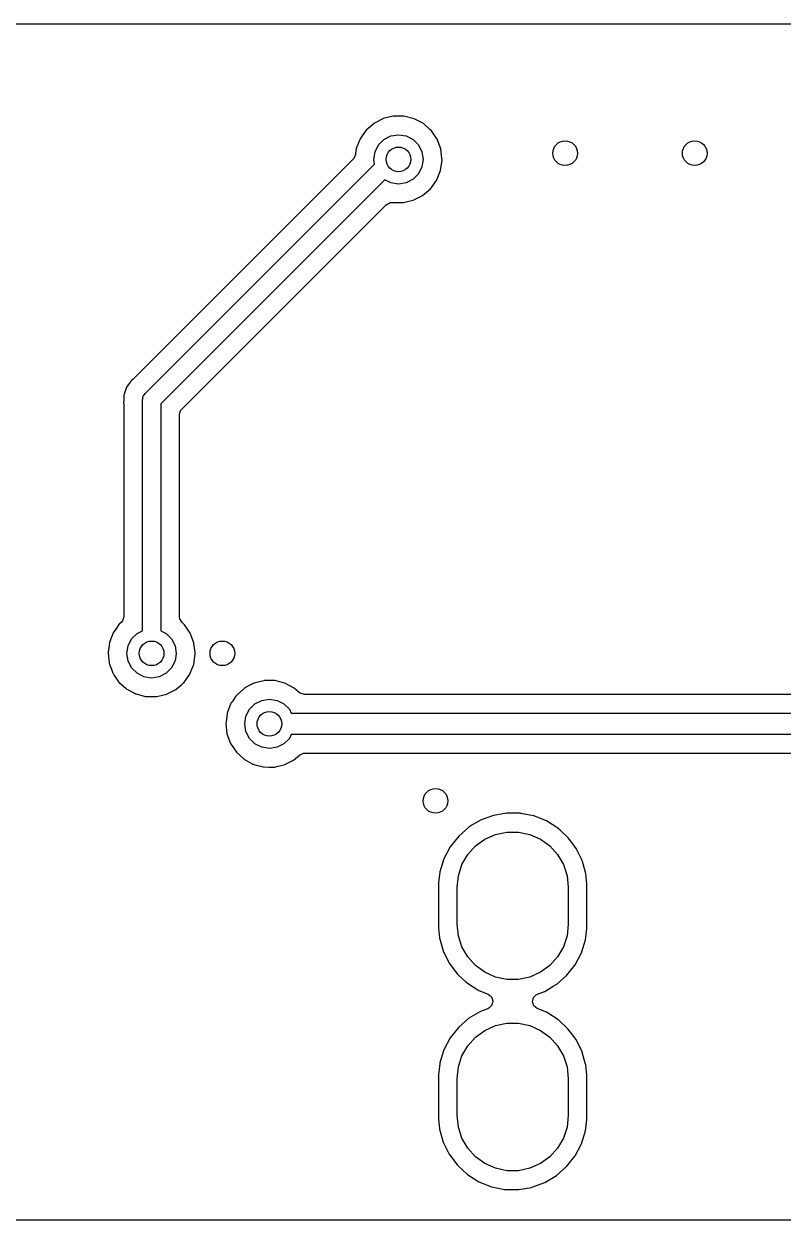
# Model space of a CAD drawing. Extents: x 4.88 to 6.82, y -3.88 to -3.12.
# Drawn here: x 5.363 to 5.848, y -3.882 to -3.118 of the extents above; entities that cross this region are included whole.
import ezdxf

# ---------------------------------------------------------------- set-up
doc = ezdxf.new("R2010")
doc.units = 0
doc.header["$MEASUREMENT"] = 0
doc.layers.add('BLACK', color=7, linetype='CONTINUOUS')

msp = doc.modelspace()

# ---------------------------------------------------------------- linework, layer by layer
at = {"layer": 'BLACK', "linetype": 'CONTINUOUS'}
for p, q in [((4.88415, -3.11827), (6.7352, -3.11827)), ((5.58675, -3.18175), (5.58172, -3.18614)), ((5.58701, -3.18161), (5.58675, -3.18175)), ((5.59241, -3.17882), (5.58701, -3.18161)), ((5.59268, -3.17869), (5.59241, -3.17882)), ((5.59241, -3.17882), (5.59241, -3.17882)), ((5.59352, -3.17848), (5.59268, -3.17869)), ((5.59888, -3.1772), (5.59352, -3.17848)), ((5.59917, -3.17713), (5.59888, -3.1772)), ((5.59888, -3.1772), (5.59888, -3.1772)), ((5.60251, -3.17714), (5.59917, -3.17713)), ((5.60554, -3.17716), (5.60251, -3.17714)), ((5.60555, -3.17716), (5.60554, -3.17716)), ((5.60584, -3.17716), (5.60555, -3.17716)), ((5.61232, -3.17879), (5.60584, -3.17716)), ((5.61822, -3.18191), (5.61232, -3.17879)), ((5.61844, -3.18211), (5.61822, -3.18191)), ((5.6224, -3.18564), (5.61844, -3.18211)), ((5.61844, -3.18211), (5.61844, -3.18211)), ((5.57869, -3.19044), (5.57788, -3.1916)), ((5.58154, -3.18638), (5.57869, -3.19044)), ((5.58172, -3.18614), (5.58154, -3.18638)), ((5.59311, -3.19198), (5.5975, -3.18975)), ((5.5975, -3.18975), (5.60236, -3.18898)), ((5.60236, -3.18898), (5.60723, -3.18975)), ((5.60723, -3.18975), (5.61162, -3.19198)), ((5.6232, -3.18635), (5.6224, -3.18564)), ((5.62337, -3.1866), (5.6232, -3.18635)), ((5.62379, -3.18721), (5.62337, -3.1866)), ((5.62337, -3.1866), (5.62337, -3.1866)), ((5.62698, -3.19185), (5.62379, -3.18721)), ((5.57545, -3.19782), (5.57503, -3.20103)), ((5.57788, -3.1916), (5.57545, -3.19782)), ((5.58738, -3.19986), (5.58962, -3.19547)), ((5.58962, -3.19547), (5.59311, -3.19198)), ((5.61162, -3.19198), (5.6151, -3.19547)), ((5.6151, -3.19547), (5.61734, -3.19986)), ((5.62934, -3.1981), (5.62698, -3.19185)), ((5.62962, -3.20042), (5.62934, -3.1981)), ((5.57354, -3.20453), (5.43329, -3.34477)), ((5.57382, -3.20423), (5.57354, -3.20453)), ((5.57495, -3.20167), (5.57382, -3.20423)), ((5.57503, -3.20103), (5.57495, -3.20167)), ((5.58661, -3.20472), (5.58738, -3.19986)), ((5.58709, -3.20771), (5.58661, -3.20472)), ((5.61734, -3.19986), (5.61811, -3.20472)), ((5.61811, -3.20472), (5.61734, -3.20959)), ((5.6292, -3.21191), (5.63014, -3.20531)), ((5.63008, -3.20423), (5.62962, -3.20042)), ((5.63014, -3.20472), (5.63008, -3.20423)), ((5.63014, -3.20531), (5.63014, -3.20472)), ((5.44071, -3.35409), (5.58709, -3.20771)), ((5.6151, -3.21398), (5.61162, -3.21746)), ((5.61734, -3.20959), (5.6151, -3.21398)), ((5.62671, -3.21811), (5.6292, -3.21191)), ((5.59372, -3.21778), (5.45079, -3.36071)), ((5.5975, -3.2197), (5.59372, -3.21778)), ((5.60236, -3.22047), (5.5975, -3.2197)), ((5.60723, -3.2197), (5.60236, -3.22047)), ((5.61162, -3.21746), (5.60723, -3.2197)), ((5.62342, -3.22268), (5.62671, -3.21811)), ((5.61177, -3.23086), (5.61774, -3.22786)), ((5.61774, -3.22786), (5.62281, -3.22353)), ((5.62281, -3.22353), (5.62342, -3.22268)), ((5.46407, -3.36416), (5.59459, -3.23364)), ((5.59459, -3.23364), (5.59704, -3.2323)), ((5.59704, -3.2323), (5.59858, -3.23224)), ((5.59858, -3.23224), (5.59859, -3.23225)), ((5.59859, -3.23225), (5.60165, -3.2323)), ((5.60165, -3.2323), (5.60497, -3.23235)), ((5.60497, -3.23235), (5.60497, -3.23235)), ((5.60497, -3.23235), (5.60527, -3.23235)), ((5.60527, -3.23235), (5.60556, -3.23229)), ((5.60556, -3.23229), (5.60809, -3.23171)), ((5.60556, -3.23229), (5.60556, -3.23229)), ((5.60809, -3.23171), (5.61177, -3.23086)), ((5.42866, -3.35073), (5.42808, -3.35258)), ((5.42877, -3.35038), (5.42866, -3.35073)), ((5.42866, -3.35073), (5.42866, -3.35073)), ((5.42894, -3.35014), (5.42877, -3.35038)), ((5.42903, -3.34987), (5.42894, -3.35014)), ((5.4304, -3.34802), (5.42903, -3.34987)), ((5.43049, -3.34789), (5.4304, -3.34802)), ((5.4316, -3.34629), (5.43049, -3.34789)), ((5.43181, -3.34599), (5.4316, -3.34629)), ((5.4316, -3.34629), (5.4316, -3.34629)), ((5.4321, -3.34576), (5.43181, -3.34599)), ((5.43286, -3.34516), (5.4321, -3.34576)), ((5.4321, -3.34576), (5.4321, -3.34576)), ((5.43329, -3.34477), (5.43286, -3.34516)), ((5.42714, -3.35799), (5.42705, -3.36024)), ((5.42715, -3.3578), (5.42714, -3.35799)), ((5.42717, -3.35546), (5.42715, -3.35572)), ((5.42715, -3.35572), (5.42715, -3.3578)), ((5.42725, -3.35519), (5.42717, -3.35546)), ((5.42726, -3.35491), (5.42725, -3.35519)), ((5.42725, -3.35519), (5.42725, -3.35519)), ((5.42741, -3.35449), (5.42726, -3.35491)), ((5.42803, -3.35273), (5.42741, -3.35449)), ((5.42808, -3.35258), (5.42803, -3.35273)), ((5.43898, -3.35827), (5.43918, -3.35752)), ((5.43898, -3.50555), (5.43898, -3.35827)), ((5.43918, -3.35674), (5.43957, -3.35607)), ((5.43918, -3.35752), (5.43918, -3.35674)), ((5.43957, -3.35607), (5.43977, -3.35531)), ((5.43977, -3.35531), (5.44032, -3.35477)), ((5.44032, -3.35477), (5.44071, -3.35409)), ((5.42705, -3.36024), (5.42713, -3.36052)), ((5.42713, -3.36052), (5.42715, -3.36084)), ((5.42715, -3.36084), (5.42715, -3.49662)), ((5.45079, -3.36071), (5.45079, -3.50555)), ((5.46262, -3.36767), (5.46341, -3.36499)), ((5.46341, -3.36499), (5.46407, -3.36416)), ((5.46262, -3.49664), (5.46262, -3.36767)), ((5.42715, -3.49662), (5.42636, -3.4993)), ((5.4628, -3.49797), (5.46262, -3.49664)), ((5.42406, -3.50166), (5.42196, -3.50464)), ((5.42424, -3.50141), (5.42406, -3.50166)), ((5.42545, -3.50036), (5.42424, -3.50141)), ((5.42636, -3.4993), (5.42545, -3.50036)), ((5.46428, -3.50034), (5.4628, -3.49797)), ((5.46572, -3.50163), (5.46428, -3.50034)), ((5.46589, -3.50187), (5.46572, -3.50163)), ((5.46769, -3.50449), (5.46589, -3.50187)), ((5.46589, -3.50187), (5.46589, -3.50187)), ((5.4204, -3.50687), (5.41797, -3.51309)), ((5.42196, -3.50464), (5.4204, -3.50687)), ((5.4299, -3.51513), (5.43214, -3.51074)), ((5.43214, -3.51074), (5.43563, -3.50726)), ((5.43563, -3.50726), (5.43898, -3.50555)), ((5.45079, -3.50555), (5.45414, -3.50726)), ((5.45414, -3.50726), (5.45762, -3.51074)), ((5.45762, -3.51074), (5.45986, -3.51513)), ((5.4695, -3.50713), (5.46769, -3.50449)), ((5.47186, -3.51337), (5.4695, -3.50713)), ((5.41715, -3.51934), (5.4171, -3.51971)), ((5.41793, -3.51339), (5.41715, -3.51934)), ((5.41797, -3.51309), (5.41793, -3.51339)), ((5.41793, -3.51339), (5.41793, -3.51339)), ((5.42913, -3.52), (5.4299, -3.51513)), ((5.45986, -3.51513), (5.46063, -3.52)), ((5.4719, -3.51367), (5.47186, -3.51337)), ((5.47259, -3.51941), (5.4719, -3.51367)), ((5.4726, -3.51951), (5.47259, -3.51941)), ((5.47266, -3.52), (5.4726, -3.51951)), ((5.4171, -3.51971), (5.41783, -3.52634)), ((5.41783, -3.52634), (5.41868, -3.52865)), ((5.4299, -3.52487), (5.42913, -3.52)), ((5.43214, -3.52926), (5.4299, -3.52487)), ((5.45986, -3.52487), (5.45762, -3.52926)), ((5.46063, -3.52), (5.45986, -3.52487)), ((5.47172, -3.52719), (5.47266, -3.52058)), ((5.47266, -3.52058), (5.47266, -3.52)), ((5.41868, -3.52865), (5.41945, -3.53076)), ((5.41945, -3.53076), (5.42013, -3.53261)), ((5.42013, -3.53261), (5.4203, -3.53286)), ((5.4203, -3.53286), (5.4203, -3.53286)), ((5.4203, -3.53286), (5.42081, -3.53363)), ((5.42081, -3.53363), (5.42385, -3.53815)), ((5.43563, -3.53274), (5.43214, -3.52926)), ((5.44002, -3.53498), (5.43563, -3.53274)), ((5.45414, -3.53274), (5.44975, -3.53498)), ((5.45762, -3.52926), (5.45414, -3.53274)), ((5.46533, -3.5388), (5.46923, -3.53338)), ((5.46923, -3.53338), (5.46954, -3.53261)), ((5.46954, -3.53261), (5.4716, -3.52747)), ((5.4716, -3.52747), (5.47161, -3.52747)), ((5.47161, -3.52747), (5.47172, -3.52719)), ((5.42385, -3.53815), (5.42407, -3.53835)), ((5.42407, -3.53835), (5.42407, -3.53835)), ((5.42407, -3.53835), (5.42857, -3.54244)), ((5.42857, -3.54244), (5.42857, -3.54244)), ((5.42857, -3.54244), (5.42879, -3.54265)), ((5.44488, -3.53575), (5.44002, -3.53498)), ((5.44975, -3.53498), (5.44488, -3.53575)), ((5.46026, -3.54314), (5.4641, -3.53985)), ((5.4641, -3.53985), (5.4651, -3.539)), ((5.4651, -3.539), (5.46533, -3.5388)), ((5.4651, -3.539), (5.4651, -3.539)), ((5.50416, -3.54222), (5.50351, -3.54279)), ((5.50438, -3.54202), (5.50416, -3.54222)), ((5.50416, -3.54222), (5.50416, -3.54222)), ((5.50792, -3.5402), (5.50438, -3.54202)), ((5.51005, -3.5391), (5.50792, -3.5402)), ((5.51032, -3.53896), (5.51005, -3.5391)), ((5.51005, -3.5391), (5.51005, -3.5391)), ((5.51097, -3.5388), (5.51032, -3.53896)), ((5.51652, -3.53747), (5.51097, -3.5388)), ((5.51681, -3.5374), (5.51652, -3.53747)), ((5.51652, -3.53747), (5.51652, -3.53747)), ((5.52014, -3.53742), (5.51681, -3.5374)), ((5.52318, -3.53744), (5.52014, -3.53742)), ((5.52348, -3.53744), (5.52318, -3.53744)), ((5.52318, -3.53744), (5.52318, -3.53744)), ((5.52996, -3.53906), (5.52348, -3.53744)), ((5.53586, -3.54219), (5.52996, -3.53906)), ((5.53608, -3.54239), (5.53586, -3.54219)), ((5.53904, -3.54502), (5.53608, -3.54239)), ((5.42879, -3.54265), (5.42905, -3.54279)), ((5.42905, -3.54279), (5.42905, -3.54279)), ((5.42905, -3.54279), (5.43439, -3.54569)), ((5.43439, -3.54569), (5.43439, -3.54569)), ((5.43439, -3.54569), (5.43465, -3.54583)), ((5.43465, -3.54583), (5.43494, -3.54591)), ((5.43494, -3.54591), (5.44082, -3.54745)), ((5.44082, -3.54745), (5.44082, -3.54745)), ((5.44082, -3.54745), (5.44111, -3.54752)), ((5.44111, -3.54752), (5.44451, -3.54758)), ((5.44451, -3.54758), (5.44749, -3.54762)), ((5.44749, -3.54762), (5.44749, -3.54762)), ((5.44749, -3.54762), (5.44779, -3.54763)), ((5.44779, -3.54763), (5.44808, -3.54756)), ((5.44808, -3.54756), (5.45091, -3.54691)), ((5.44808, -3.54756), (5.44808, -3.54756)), ((5.45091, -3.54691), (5.45429, -3.54614)), ((5.45429, -3.54614), (5.46026, -3.54314)), ((5.49848, -3.54765), (5.49617, -3.55094)), ((5.49935, -3.54641), (5.49848, -3.54765)), ((5.50351, -3.54279), (5.49935, -3.54641)), ((5.51074, -3.55226), (5.51513, -3.55002)), ((5.51513, -3.55002), (5.52, -3.54925)), ((5.52, -3.54925), (5.52487, -3.55002)), ((5.52487, -3.55002), (5.52926, -3.55226)), ((5.53966, -3.54549), (5.53904, -3.54502)), ((5.54234, -3.54628), (5.53966, -3.54549)), ((6.0754, -3.54628), (5.54234, -3.54628)), ((5.49552, -3.55187), (5.49309, -3.55809)), ((5.49617, -3.55094), (5.49552, -3.55187)), ((5.50502, -3.56013), (5.50726, -3.55574)), ((5.50726, -3.55574), (5.51074, -3.55226)), ((5.52926, -3.55226), (5.53274, -3.55574)), ((5.53274, -3.55574), (5.53395, -3.55811)), ((5.49255, -3.56221), (5.49222, -3.56471)), ((5.49222, -3.56471), (5.49295, -3.57134)), ((5.49305, -3.55839), (5.49255, -3.56221)), ((5.49309, -3.55809), (5.49305, -3.55839)), ((5.49305, -3.55839), (5.49305, -3.55839)), ((5.50425, -3.565), (5.50502, -3.56013)), ((5.50502, -3.56987), (5.50425, -3.565)), ((5.53395, -3.55811), (6.0779, -3.55811)), ((5.49295, -3.57134), (5.49525, -3.57761)), ((5.50726, -3.57426), (5.50502, -3.56987)), ((5.53395, -3.57189), (5.53274, -3.57426)), ((6.07505, -3.57189), (5.53395, -3.57189)), ((5.49525, -3.57761), (5.49897, -3.58315)), ((5.51074, -3.57774), (5.50726, -3.57426)), ((5.51513, -3.57998), (5.51074, -3.57774)), ((5.52, -3.58075), (5.51513, -3.57998)), ((5.52487, -3.57998), (5.52, -3.58075)), ((5.52926, -3.57774), (5.52487, -3.57998)), ((5.53274, -3.57426), (5.52926, -3.57774)), ((5.49897, -3.58315), (5.49919, -3.58335)), ((5.49919, -3.58335), (5.49919, -3.58335)), ((5.49919, -3.58335), (5.50369, -3.58744)), ((5.50369, -3.58744), (5.50369, -3.58744)), ((5.50369, -3.58744), (5.50391, -3.58765)), ((5.50391, -3.58765), (5.50417, -3.58779)), ((5.50417, -3.58779), (5.50417, -3.58779)), ((5.50417, -3.58779), (5.50951, -3.59069)), ((5.52941, -3.59114), (5.53537, -3.58814)), ((5.53537, -3.58814), (5.53916, -3.58491)), ((5.53916, -3.58491), (5.54171, -3.58377)), ((5.54171, -3.58377), (5.54238, -3.58372)), ((5.54238, -3.58372), (6.06809, -3.58372)), ((5.50951, -3.59069), (5.50951, -3.59069)), ((5.50951, -3.59069), (5.50977, -3.59083)), ((5.50977, -3.59083), (5.51006, -3.59091)), ((5.51006, -3.59091), (5.51594, -3.59245)), ((5.51594, -3.59245), (5.51594, -3.59245)), ((5.51594, -3.59245), (5.51623, -3.59252)), ((5.51623, -3.59252), (5.51963, -3.59258)), ((5.51963, -3.59258), (5.5226, -3.59262)), ((5.5226, -3.59262), (5.5226, -3.59262)), ((5.5226, -3.59262), (5.5229, -3.59263)), ((5.5229, -3.59263), (5.5232, -3.59256)), ((5.5232, -3.59256), (5.52568, -3.59199)), ((5.5232, -3.59256), (5.5232, -3.59256)), ((5.52568, -3.59199), (5.52941, -3.59114)), ((5.66291, -3.62344), (5.65476, -3.62645)), ((5.66314, -3.6234), (5.66291, -3.62344)), ((5.67125, -3.62201), (5.66314, -3.6234)), ((5.66314, -3.6234), (5.66314, -3.6234)), ((5.67147, -3.62197), (5.67125, -3.62201)), ((5.67125, -3.62201), (5.67125, -3.62201)), ((5.67557, -3.62203), (5.67147, -3.62197)), ((5.67993, -3.62208), (5.67557, -3.62203)), ((5.68016, -3.62209), (5.67993, -3.62208)), ((5.67993, -3.62208), (5.67993, -3.62208)), ((5.68038, -3.62213), (5.68016, -3.62209)), ((5.68846, -3.62374), (5.68038, -3.62213)), ((5.68038, -3.62213), (5.68038, -3.62213)), ((5.68868, -3.62378), (5.68846, -3.62374)), ((5.68846, -3.62374), (5.68846, -3.62374)), ((5.69675, -3.627), (5.68868, -3.62378)), ((5.6473, -3.63089), (5.64077, -3.63662)), ((5.64917, -3.62978), (5.6473, -3.63089)), ((5.65457, -3.62657), (5.64917, -3.62978)), ((5.65476, -3.62645), (5.65457, -3.62657)), ((5.65457, -3.62657), (5.65457, -3.62657)), ((5.66425, -3.63559), (5.67149, -3.63405)), ((5.67149, -3.63405), (5.6789, -3.63405)), ((5.6789, -3.63405), (5.68615, -3.63559)), ((5.70409, -3.63163), (5.69675, -3.627)), ((5.70426, -3.63179), (5.70409, -3.63163)), ((5.70548, -3.63292), (5.70426, -3.63179)), ((5.70426, -3.63179), (5.70426, -3.63179)), ((5.71047, -3.63753), (5.70548, -3.63292)), ((5.64077, -3.63662), (5.63539, -3.64344)), ((5.65149, -3.64296), (5.65748, -3.63861)), ((5.65748, -3.63861), (5.66425, -3.63559)), ((5.68615, -3.63559), (5.69291, -3.63861)), ((5.69291, -3.63861), (5.69891, -3.64296)), ((5.71061, -3.63771), (5.71047, -3.63753)), ((5.7135, -3.64159), (5.71061, -3.63771)), ((5.71061, -3.63771), (5.71061, -3.63771)), ((5.71567, -3.64449), (5.7135, -3.64159)), ((5.63539, -3.64344), (5.63134, -3.65113)), ((5.64283, -3.65488), (5.64653, -3.64846)), ((5.64653, -3.64846), (5.65149, -3.64296)), ((5.69891, -3.64296), (5.70386, -3.64846)), ((5.70386, -3.64846), (5.70757, -3.65488)), ((5.71951, -3.65228), (5.71567, -3.64449)), ((5.63134, -3.65113), (5.62877, -3.65942)), ((5.64054, -3.66192), (5.64283, -3.65488)), ((5.70757, -3.65488), (5.70986, -3.66192)), ((5.7201, -3.65438), (5.71951, -3.65228)), ((5.72165, -3.65988), (5.7201, -3.65438)), ((5.62877, -3.65942), (5.62793, -3.66648)), ((5.63976, -3.66929), (5.64054, -3.66192)), ((5.70986, -3.66192), (5.71063, -3.66929)), ((5.72187, -3.66064), (5.72165, -3.65988)), ((5.72246, -3.66709), (5.72187, -3.66064)), ((5.62793, -3.66648), (5.62793, -3.69512)), ((5.63976, -3.69291), (5.63976, -3.66929)), ((5.71063, -3.66929), (5.71063, -3.69291)), ((5.72246, -3.69573), (5.72246, -3.66709)), ((5.62793, -3.69512), (5.62853, -3.70156)), ((5.64054, -3.70028), (5.63976, -3.69291)), ((5.71063, -3.69291), (5.70986, -3.70028)), ((5.62853, -3.70156), (5.62859, -3.70178)), ((5.62859, -3.70178), (5.62859, -3.70178)), ((5.62859, -3.70178), (5.62894, -3.70303)), ((5.64283, -3.70733), (5.64054, -3.70028)), ((5.70986, -3.70028), (5.70757, -3.70733)), ((5.71905, -3.71108), (5.72163, -3.70278)), ((5.72163, -3.70278), (5.72185, -3.70092)), ((5.72185, -3.70092), (5.72244, -3.69587)), ((5.72244, -3.69587), (5.72246, -3.69573)), ((5.72244, -3.69587), (5.72244, -3.69587)), ((5.62894, -3.70303), (5.63088, -3.70992)), ((5.63088, -3.70992), (5.63473, -3.71771)), ((5.64653, -3.71374), (5.64283, -3.70733)), ((5.70757, -3.70733), (5.70386, -3.71374)), ((5.63473, -3.71771), (5.63486, -3.7179)), ((5.63486, -3.7179), (5.63486, -3.7179)), ((5.63486, -3.7179), (5.63915, -3.72365)), ((5.65149, -3.71925), (5.64653, -3.71374)), ((5.70386, -3.71374), (5.69891, -3.71925)), ((5.71501, -3.71877), (5.71905, -3.71108)), ((5.63915, -3.72365), (5.63992, -3.72467)), ((5.63992, -3.72467), (5.64091, -3.72559)), ((5.64091, -3.72559), (5.64529, -3.72964)), ((5.65748, -3.7236), (5.65149, -3.71925)), ((5.66425, -3.72661), (5.65748, -3.7236)), ((5.69291, -3.7236), (5.68615, -3.72661)), ((5.69891, -3.71925), (5.69291, -3.7236)), ((5.7031, -3.73131), (5.70963, -3.72559)), ((5.70963, -3.72559), (5.71501, -3.71877)), ((5.64529, -3.72964), (5.6463, -3.73057)), ((5.6463, -3.73057), (5.65365, -3.73521)), ((5.67149, -3.72815), (5.66425, -3.72661)), ((5.6789, -3.72815), (5.67149, -3.72815)), ((5.68615, -3.72661), (5.6789, -3.72815)), ((5.69563, -3.73576), (5.70106, -3.73252)), ((5.70106, -3.73252), (5.7029, -3.73143)), ((5.7029, -3.73143), (5.7031, -3.73131)), ((5.7029, -3.73143), (5.7029, -3.73143)), ((5.65365, -3.73521), (5.65949, -3.73754)), ((5.65949, -3.73754), (5.66169, -3.73926)), ((5.66169, -3.73926), (5.6626, -3.7419)), ((5.68779, -3.74235), (5.68845, -3.73963)), ((5.68845, -3.73963), (5.69047, -3.7377)), ((5.69047, -3.7377), (5.69103, -3.73745)), ((5.69103, -3.73745), (5.69542, -3.73583)), ((5.69542, -3.73583), (5.69563, -3.73576)), ((5.69542, -3.73583), (5.69542, -3.73583)), ((5.65476, -3.7485), (5.6473, -3.75294)), ((5.65567, -3.74816), (5.65476, -3.7485)), ((5.65937, -3.7468), (5.65567, -3.74816)), ((5.65993, -3.74655), (5.65937, -3.7468)), ((5.66195, -3.74462), (5.65993, -3.74655)), ((5.6626, -3.7419), (5.66195, -3.74462)), ((5.68871, -3.74499), (5.68779, -3.74235)), ((5.69091, -3.74672), (5.68871, -3.74499)), ((5.69675, -3.74905), (5.69091, -3.74672)), ((5.6473, -3.75294), (5.64077, -3.75866)), ((5.66425, -3.75764), (5.67149, -3.7561)), ((5.67149, -3.7561), (5.6789, -3.7561)), ((5.6789, -3.7561), (5.68615, -3.75764)), ((5.70409, -3.75368), (5.69675, -3.74905)), ((5.70426, -3.75384), (5.70409, -3.75368)), ((5.70466, -3.75421), (5.70426, -3.75384)), ((5.70426, -3.75384), (5.70426, -3.75384)), ((5.71047, -3.75958), (5.70466, -3.75421)), ((5.64077, -3.75866), (5.63539, -3.76549)), ((5.65149, -3.76501), (5.65748, -3.76065)), ((5.65748, -3.76065), (5.66425, -3.75764)), ((5.68615, -3.75764), (5.69291, -3.76065)), ((5.69291, -3.76065), (5.69891, -3.76501)), ((5.71567, -3.76654), (5.71047, -3.75958)), ((5.63539, -3.76549), (5.63134, -3.77317)), ((5.64283, -3.77693), (5.64653, -3.77051)), ((5.64653, -3.77051), (5.65149, -3.76501)), ((5.69891, -3.76501), (5.70386, -3.77051)), ((5.70386, -3.77051), (5.70757, -3.77693)), ((5.71951, -3.77433), (5.71567, -3.76654)), ((5.63134, -3.77317), (5.62877, -3.78147)), ((5.64054, -3.78397), (5.64283, -3.77693)), ((5.70757, -3.77693), (5.70986, -3.78397)), ((5.71957, -3.77455), (5.71951, -3.77433)), ((5.72153, -3.7815), (5.71957, -3.77455)), ((5.62874, -3.7817), (5.62809, -3.78724)), ((5.62877, -3.78147), (5.62874, -3.7817)), ((5.63976, -3.79134), (5.64054, -3.78397)), ((5.70986, -3.78397), (5.71063, -3.79134)), ((5.72187, -3.78269), (5.72153, -3.7815)), ((5.72246, -3.78914), (5.72187, -3.78269)), ((5.62809, -3.78724), (5.62793, -3.78852)), ((5.62793, -3.78852), (5.62793, -3.81716)), ((5.63976, -3.81496), (5.63976, -3.79134)), ((5.71063, -3.79134), (5.71063, -3.81496)), ((5.72246, -3.81778), (5.72246, -3.78914)), ((5.62793, -3.81716), (5.62853, -3.82361)), ((5.64054, -3.82233), (5.63976, -3.81496)), ((5.71063, -3.81496), (5.70986, -3.82233)), ((5.62853, -3.82361), (5.63088, -3.83197)), ((5.64283, -3.82937), (5.64054, -3.82233)), ((5.70986, -3.82233), (5.70757, -3.82937)), ((5.71905, -3.83313), (5.72163, -3.82483)), ((5.72163, -3.82483), (5.72246, -3.81778)), ((5.63088, -3.83197), (5.63473, -3.83976)), ((5.64653, -3.83579), (5.64283, -3.82937)), ((5.70757, -3.82937), (5.70386, -3.83579)), ((5.63473, -3.83976), (5.63992, -3.84672)), ((5.65149, -3.84129), (5.64653, -3.83579)), ((5.70386, -3.83579), (5.69891, -3.84129)), ((5.71501, -3.84081), (5.71905, -3.83313)), ((5.63992, -3.84672), (5.6463, -3.85262)), ((5.65748, -3.84565), (5.65149, -3.84129)), ((5.66425, -3.84866), (5.65748, -3.84565)), ((5.69291, -3.84565), (5.68615, -3.84866)), ((5.69891, -3.84129), (5.69291, -3.84565)), ((5.7031, -3.85336), (5.70963, -3.84763)), ((5.70963, -3.84763), (5.71501, -3.84081)), ((5.6463, -3.85262), (5.65365, -3.85725)), ((5.67149, -3.8502), (5.66425, -3.84866)), ((5.6789, -3.8502), (5.67149, -3.8502)), ((5.68615, -3.84866), (5.6789, -3.8502)), ((5.69563, -3.8578), (5.7031, -3.85336)), ((5.65365, -3.85725), (5.66172, -3.86047)), ((5.66172, -3.86047), (5.66194, -3.86052)), ((5.66194, -3.86052), (5.66194, -3.86052)), ((5.66194, -3.86052), (5.67001, -3.86212)), ((5.67001, -3.86212), (5.67001, -3.86212)), ((5.67001, -3.86212), (5.67024, -3.86217)), ((5.67024, -3.86217), (5.67046, -3.86217)), ((5.67046, -3.86217), (5.67046, -3.86217)), ((5.67046, -3.86217), (5.67482, -3.86223)), ((5.67482, -3.86223), (5.67892, -3.86228)), ((5.67892, -3.86228), (5.67915, -3.86224)), ((5.67915, -3.86224), (5.68726, -3.86085)), ((5.68726, -3.86085), (5.68748, -3.86081)), ((5.68726, -3.86085), (5.68726, -3.86085)), ((5.68748, -3.86081), (5.69563, -3.8578)), ((6.7352, -3.88173), (4.88415, -3.88173))]:
    msp.add_line(p, q, dxfattribs=at)
at = {"layer": 'BLACK'}
for centre in [(5.60236, -3.20472), (5.70866, -3.20079), (5.79134, -3.20079), (5.44488, -3.52), (5.49, -3.52), (5.52, -3.565), (5.62598, -3.61417)]:
    msp.add_circle(centre, 0.00787, dxfattribs=at)

doc.saveas('drawing.dxf')
